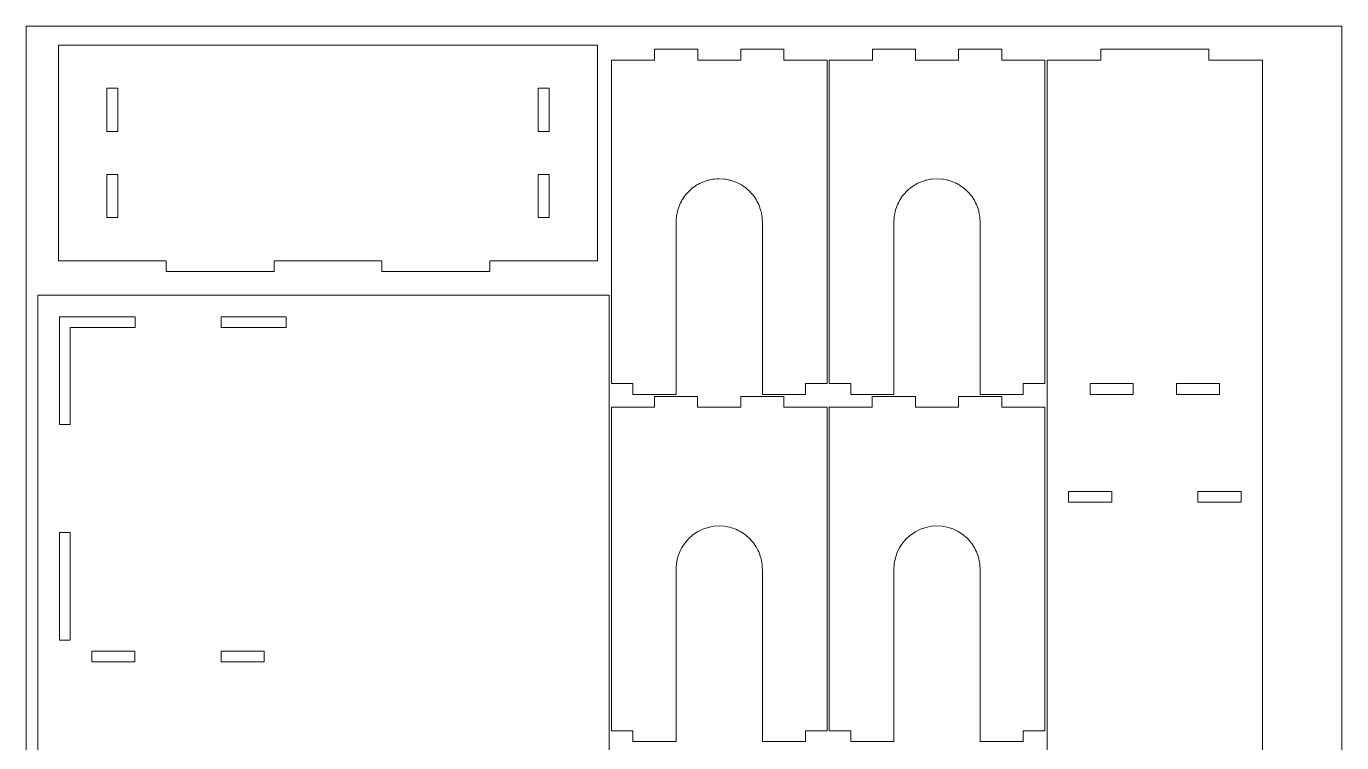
# Model space of a CAD drawing. Header units: millimetres. Extents: x -310 to 262, y -494 to 350.
# Drawn here: x -310 to 262, y 38 to 350 of the extents above; entities that cross this region are included whole.
import ezdxf

# ---------------------------------------------------------------- set-up
doc = ezdxf.new("R2010")
doc.units = ezdxf.units.MM
doc.header["$MEASUREMENT"] = 0
doc.layers.add('2', color=5, linetype='Continuous')

msp = doc.modelspace()

# ---------------------------------------------------------------- linework, layer by layer
at = {"lineweight": 5}
for points, knots in [([(-108.3598, 242.912), (-108.3598, 242.912), (-108.3598, 247.5995), (-108.3598, 247.5995), (-108.3598, 247.5995), (-108.3598, 247.5995), (-61.4848, 247.5995), (-61.4848, 247.5995), (-61.4848, 247.5995), (-61.4848, 247.5995), (-61.4848, 341.3495), (-61.4848, 341.3495), (-61.4848, 341.3495), (-61.4848, 341.3495), (-295.8598, 341.3495), (-295.8598, 341.3495), (-295.8598, 341.3495), (-295.8598, 341.3495), (-295.8598, 247.5995), (-295.8598, 247.5995), (-295.8598, 247.5995), (-295.8598, 247.5995), (-248.9848, 247.5995), (-248.9848, 247.5995), (-248.9848, 247.5995), (-248.9848, 247.5995), (-248.9848, 247.5995), (-248.9848, 247.5995)], [0, 0, 0, 0, 0.125, 0.125, 0.125, 0.12500001, 0.25, 0.25, 0.25, 0.25000001, 0.375, 0.375, 0.375, 0.37500001, 0.5, 0.5, 0.5, 0.50000001, 0.625, 0.625, 0.625, 0.62500001, 0.75, 0.75, 0.75, 0.75000001, 1, 1, 1, 1]), ([(-17.9606, 334.8399), (-17.9606, 334.8399), (-17.9606, 339.5274), (-17.9606, 339.5274), (-17.9606, 339.5274), (-17.9606, 339.5274), (-36.7106, 339.5274), (-36.7106, 339.5274), (-36.7106, 339.5274), (-36.7106, 339.5274), (-36.7106, 339.5274), (-36.7106, 339.5274)], [0, 0, 0, 0, 0.25, 0.25, 0.25, 0.25000001, 0.5, 0.5, 0.5, 0.50000001, 1, 1, 1, 1]), ([(38.2894, 194.2149), (38.2894, 194.2149), (38.2894, 334.8399), (38.2894, 334.8399), (38.2894, 334.8399), (38.2894, 334.8399), (19.5394, 334.8399), (19.5394, 334.8399), (19.5394, 334.8399), (19.5394, 334.8399), (19.5394, 339.5274), (19.5394, 339.5274), (19.5394, 339.5274), (19.5394, 339.5274), (0.7894, 339.5274), (0.7894, 339.5274)], [0, 0, 0, 0, 0.2, 0.2, 0.2, 0.20000001, 0.4, 0.4, 0.4, 0.40000001, 0.6, 0.6, 0.6, 0.60000001, 1, 1, 1, 1]), ([(19.5394, 339.5274), (19.5394, 339.5274), (0.7894, 339.5274), (0.7894, 339.5274), (0.7894, 339.5274), (0.7894, 339.5274), (0.7894, 339.5274), (0.7894, 339.5274)], [0, 0, 0, 0, 0.33333333, 0.33333333, 0.33333333, 0.33333334, 1, 1, 1, 1]), ([(19.5394, 334.8399), (19.5394, 334.8399), (19.5394, 339.5274), (19.5394, 339.5274), (19.5394, 339.5274), (19.5394, 339.5274), (19.5394, 339.5274), (19.5394, 339.5274)], [0, 0, 0, 0, 0.33333333, 0.33333333, 0.33333333, 0.33333334, 1, 1, 1, 1]), ([(76.7269, 334.8399), (76.7269, 334.8399), (76.7269, 339.5274), (76.7269, 339.5274), (76.7269, 339.5274), (76.7269, 339.5274), (57.9769, 339.5274), (57.9769, 339.5274), (57.9769, 339.5274), (57.9769, 339.5274), (57.9769, 339.5274), (57.9769, 339.5274)], [0, 0, 0, 0, 0.25, 0.25, 0.25, 0.25000001, 0.5, 0.5, 0.5, 0.50000001, 1, 1, 1, 1]), ([(132.9769, 194.2149), (132.9769, 194.2149), (132.9769, 334.8399), (132.9769, 334.8399), (132.9769, 334.8399), (132.9769, 334.8399), (114.2269, 334.8399), (114.2269, 334.8399), (114.2269, 334.8399), (114.2269, 334.8399), (114.2269, 339.5274), (114.2269, 339.5274), (114.2269, 339.5274), (114.2269, 339.5274), (95.4769, 339.5274), (95.4769, 339.5274), (95.4769, 339.5274), (95.4769, 339.5274), (95.4769, 339.5274), (95.4769, 339.5274)], [0, 0, 0, 0, 0.16666667, 0.16666667, 0.16666667, 0.16666668, 0.33333333, 0.33333333, 0.33333333, 0.33333334, 0.5, 0.5, 0.5, 0.50000001, 0.66666667, 0.66666667, 0.66666667, 0.66666668, 1, 1, 1, 1]), ([(157.3519, 339.5274), (157.3519, 339.5274), (157.3519, 339.5274), (157.3519, 339.5274), (157.3519, 339.5274), (157.3519, 339.5274), (157.3519, 334.8399), (157.3519, 334.8399)], [0, 0, 0, 0, 0.33333333, 0.33333333, 0.33333333, 0.33333334, 1, 1, 1, 1]), ([(-36.7106, 334.8399), (-36.7106, 334.8399), (-36.7106, 334.8399), (-36.7106, 334.8399), (-36.7106, 334.8399), (-36.7106, 334.8399), (-55.4606, 334.8399), (-55.4606, 334.8399), (-55.4606, 334.8399), (-55.4606, 334.8399), (-55.4606, 194.2149), (-55.4606, 194.2149), (-55.4606, 194.2149), (-55.4606, 194.2149), (-46.0856, 194.2149), (-46.0856, 194.2149), (-46.0856, 194.2149), (-46.0856, 194.2149), (-46.0856, 194.2149), (-46.0856, 194.2149)], [0, 0, 0, 0, 0.16666667, 0.16666667, 0.16666667, 0.16666668, 0.33333333, 0.33333333, 0.33333333, 0.33333334, 0.5, 0.5, 0.5, 0.50000001, 0.66666667, 0.66666667, 0.66666667, 0.66666668, 1, 1, 1, 1]), ([(-55.4606, 334.8399), (-55.4606, 334.8399), (-55.4606, 334.8399), (-55.4606, 334.8399), (-55.4606, 334.8399), (-55.4606, 334.8399), (-55.4606, 194.2149), (-55.4606, 194.2149), (-55.4606, 194.2149), (-55.4606, 194.2149), (-46.0856, 194.2149), (-46.0856, 194.2149), (-46.0856, 194.2149), (-46.0856, 194.2149), (-46.0856, 189.5274), (-46.0856, 189.5274), (-46.0856, 189.5274), (-46.0856, 189.5274), (-27.3356, 189.5274), (-27.3356, 189.5274), (-27.3356, 189.5274), (-27.3356, 189.5274), (-27.3356, 264.5274), (-27.3356, 264.5274)], [0, 0, 0, 0, 0.14285714, 0.14285714, 0.14285714, 0.14285715, 0.28571429, 0.28571429, 0.28571429, 0.2857143, 0.42857143, 0.42857143, 0.42857143, 0.42857144, 0.57142857, 0.57142857, 0.57142857, 0.57142858, 0.71428571, 0.71428571, 0.71428571, 0.71428572, 1, 1, 1, 1]), ([(38.2894, 334.8399), (38.2894, 334.8399), (19.5394, 334.8399), (19.5394, 334.8399), (19.5394, 334.8399), (19.5394, 334.8399), (19.5394, 334.8399), (19.5394, 334.8399)], [0, 0, 0, 0, 0.33333333, 0.33333333, 0.33333333, 0.33333334, 1, 1, 1, 1]), ([(39.2269, 334.8399), (39.2269, 334.8399), (39.2269, 194.2149), (39.2269, 194.2149), (39.2269, 194.2149), (39.2269, 194.2149), (48.6019, 194.2149), (48.6019, 194.2149), (48.6019, 194.2149), (48.6019, 194.2149), (48.6019, 194.2149), (48.6019, 194.2149)], [0, 0, 0, 0, 0.25, 0.25, 0.25, 0.25000001, 0.5, 0.5, 0.5, 0.50000001, 1, 1, 1, 1]), ([(157.3519, 334.8399), (157.3519, 334.8399), (157.3519, 334.8399), (157.3519, 334.8399), (157.3519, 334.8399), (157.3519, 334.8399), (133.9144, 334.8399), (133.9144, 334.8399), (133.9144, 334.8399), (133.9144, 334.8399), (133.9144, -171.4101), (133.9144, -171.4101), (133.9144, -171.4101), (133.9144, -171.4101), (133.9144, -171.4101), (133.9144, -171.4101)], [0, 0, 0, 0, 0.2, 0.2, 0.2, 0.20000001, 0.4, 0.4, 0.4, 0.40000001, 0.6, 0.6, 0.6, 0.60000001, 1, 1, 1, 1]), ([(199.5394, -171.4101), (199.5394, -171.4101), (199.5394, -171.4101), (199.5394, -171.4101), (199.5394, -171.4101), (199.5394, -171.4101), (227.6644, -171.4101), (227.6644, -171.4101), (227.6644, -171.4101), (227.6644, -171.4101), (227.6644, 334.8399), (227.6644, 334.8399), (227.6644, 334.8399), (227.6644, 334.8399), (204.2269, 334.8399), (204.2269, 334.8399), (204.2269, 334.8399), (204.2269, 334.8399), (204.2269, 334.8399), (204.2269, 334.8399)], [0, 0, 0, 0, 0.16666667, 0.16666667, 0.16666667, 0.16666668, 0.33333333, 0.33333333, 0.33333333, 0.33333334, 0.5, 0.5, 0.5, 0.50000001, 0.66666667, 0.66666667, 0.66666667, 0.66666668, 1, 1, 1, 1]), ([(-274.7661, 303.8495), (-274.7661, 303.8495), (-274.7661, 303.8495), (-274.7661, 303.8495), (-274.7661, 303.8495), (-274.7661, 303.8495), (-270.0786, 303.8495), (-270.0786, 303.8495), (-270.0786, 303.8495), (-270.0786, 303.8495), (-270.0786, 322.5995), (-270.0786, 322.5995), (-270.0786, 322.5995), (-270.0786, 322.5995), (-274.7661, 322.5995), (-274.7661, 322.5995), (-274.7661, 322.5995), (-274.7661, 322.5995), (-274.7661, 303.8495), (-274.7661, 303.8495)], [0, 0, 0, 0, 0.16666667, 0.16666667, 0.16666667, 0.16666668, 0.33333333, 0.33333333, 0.33333333, 0.33333334, 0.5, 0.5, 0.5, 0.50000001, 0.66666667, 0.66666667, 0.66666667, 0.66666668, 1, 1, 1, 1]), ([(-87.2661, 303.8495), (-87.2661, 303.8495), (-87.2661, 303.8495), (-87.2661, 303.8495), (-87.2661, 303.8495), (-87.2661, 303.8495), (-82.5786, 303.8495), (-82.5786, 303.8495), (-82.5786, 303.8495), (-82.5786, 303.8495), (-82.5786, 322.5995), (-82.5786, 322.5995), (-82.5786, 322.5995), (-82.5786, 322.5995), (-87.2661, 322.5995), (-87.2661, 322.5995), (-87.2661, 322.5995), (-87.2661, 322.5995), (-87.2661, 303.8495), (-87.2661, 303.8495)], [0, 0, 0, 0, 0.16666667, 0.16666667, 0.16666667, 0.16666668, 0.33333333, 0.33333333, 0.33333333, 0.33333334, 0.5, 0.5, 0.5, 0.50000001, 0.66666667, 0.66666667, 0.66666667, 0.66666668, 1, 1, 1, 1]), ([(-274.7661, 266.3495), (-274.7661, 266.3495), (-274.7661, 266.3495), (-274.7661, 266.3495), (-274.7661, 266.3495), (-274.7661, 266.3495), (-270.0786, 266.3495), (-270.0786, 266.3495), (-270.0786, 266.3495), (-270.0786, 266.3495), (-270.0786, 285.0995), (-270.0786, 285.0995), (-270.0786, 285.0995), (-270.0786, 285.0995), (-274.7661, 285.0995), (-274.7661, 285.0995), (-274.7661, 285.0995), (-274.7661, 285.0995), (-274.7661, 266.3495), (-274.7661, 266.3495)], [0, 0, 0, 0, 0.16666667, 0.16666667, 0.16666667, 0.16666668, 0.33333333, 0.33333333, 0.33333333, 0.33333334, 0.5, 0.5, 0.5, 0.50000001, 0.66666667, 0.66666667, 0.66666667, 0.66666668, 1, 1, 1, 1]), ([(-87.2661, 266.3495), (-87.2661, 266.3495), (-87.2661, 266.3495), (-87.2661, 266.3495), (-87.2661, 266.3495), (-87.2661, 266.3495), (-82.5786, 266.3495), (-82.5786, 266.3495), (-82.5786, 266.3495), (-82.5786, 266.3495), (-82.5786, 285.0995), (-82.5786, 285.0995), (-82.5786, 285.0995), (-82.5786, 285.0995), (-87.2661, 285.0995), (-87.2661, 285.0995), (-87.2661, 285.0995), (-87.2661, 285.0995), (-87.2661, 266.3495), (-87.2661, 266.3495)], [0, 0, 0, 0, 0.16666667, 0.16666667, 0.16666667, 0.16666668, 0.33333333, 0.33333333, 0.33333333, 0.33333334, 0.5, 0.5, 0.5, 0.50000001, 0.66666667, 0.66666667, 0.66666667, 0.66666668, 1, 1, 1, 1]), ([(-8.5856, 283.2774), (-8.5856, 283.2774), (-8.5856, 283.2774), (-8.5856, 283.2774), (-8.5856, 283.2774), (-8.5856, 283.2774), (-11.033, 283.117), (-11.033, 283.117), (-11.033, 283.117), (-11.033, 283.117), (-13.4385, 282.6385), (-13.4385, 282.6385), (-13.4385, 282.6385), (-13.4385, 282.6385), (-15.761, 281.8501), (-15.761, 281.8501), (-15.761, 281.8501), (-15.761, 281.8501), (-17.9607, 280.7653), (-17.9607, 280.7653), (-17.9607, 280.7653), (-17.9607, 280.7653), (-20, 279.4027), (-20, 279.4027), (-20, 279.4027), (-20, 279.4027), (-21.844, 277.7856), (-21.844, 277.7856), (-21.844, 277.7856), (-21.844, 277.7856), (-23.4611, 275.9416), (-23.4611, 275.9416), (-23.4611, 275.9416), (-23.4611, 275.9416), (-24.8237, 273.9023), (-24.8237, 273.9023), (-24.8237, 273.9023), (-24.8237, 273.9023), (-25.9085, 271.7026), (-25.9085, 271.7026), (-25.9085, 271.7026), (-25.9085, 271.7026), (-26.6969, 269.3801), (-26.6969, 269.3801), (-26.6969, 269.3801), (-26.6969, 269.3801), (-27.1754, 266.9746), (-27.1754, 266.9746), (-27.1754, 266.9746), (-27.1754, 266.9746), (-27.3358, 264.5272), (-27.3358, 264.5272)], [0, 0, 0, 0, 0.07142857, 0.07142857, 0.07142857, 0.07142858, 0.14285714, 0.14285714, 0.14285714, 0.14285715, 0.21428571, 0.21428571, 0.21428571, 0.21428572, 0.28571429, 0.28571429, 0.28571429, 0.2857143, 0.35714286, 0.35714286, 0.35714286, 0.35714287, 0.42857143, 0.42857143, 0.42857143, 0.42857144, 0.5, 0.5, 0.5, 0.50000001, 0.57142857, 0.57142857, 0.57142857, 0.57142858, 0.64285714, 0.64285714, 0.64285714, 0.64285715, 0.71428571, 0.71428571, 0.71428571, 0.71428572, 0.78571429, 0.78571429, 0.78571429, 0.7857143, 0.85714286, 0.85714286, 0.85714286, 0.85714287, 1, 1, 1, 1]), ([(-8.5856, 283.2774), (-8.5856, 283.2774), (-6.1382, 283.117), (-6.1382, 283.117), (-6.1382, 283.117), (-6.1382, 283.117), (-3.7327, 282.6385), (-3.7327, 282.6385), (-3.7327, 282.6385), (-3.7327, 282.6385), (-1.4102, 281.8501), (-1.4102, 281.8501), (-1.4102, 281.8501), (-1.4102, 281.8501), (0.7895, 280.7653), (0.7895, 280.7653), (0.7895, 280.7653), (0.7895, 280.7653), (2.8288, 279.4027), (2.8288, 279.4027), (2.8288, 279.4027), (2.8288, 279.4027), (4.6728, 277.7856), (4.6728, 277.7856), (4.6728, 277.7856), (4.6728, 277.7856), (6.2899, 275.9416), (6.2899, 275.9416), (6.2899, 275.9416), (6.2899, 275.9416), (7.6525, 273.9023), (7.6525, 273.9023), (7.6525, 273.9023), (7.6525, 273.9023), (8.7373, 271.7026), (8.7373, 271.7026), (8.7373, 271.7026), (8.7373, 271.7026), (9.5257, 269.3801), (9.5257, 269.3801), (9.5257, 269.3801), (9.5257, 269.3801), (10.0042, 266.9746), (10.0042, 266.9746), (10.0042, 266.9746), (10.0042, 266.9746), (10.1646, 264.5272), (10.1646, 264.5272)], [0, 0, 0, 0, 0.07692308, 0.07692308, 0.07692308, 0.07692309, 0.15384615, 0.15384615, 0.15384615, 0.15384616, 0.23076923, 0.23076923, 0.23076923, 0.23076924, 0.30769231, 0.30769231, 0.30769231, 0.30769232, 0.38461538, 0.38461538, 0.38461538, 0.38461539, 0.46153846, 0.46153846, 0.46153846, 0.46153847, 0.53846154, 0.53846154, 0.53846154, 0.53846155, 0.61538462, 0.61538462, 0.61538462, 0.61538463, 0.69230769, 0.69230769, 0.69230769, 0.6923077, 0.76923077, 0.76923077, 0.76923077, 0.76923078, 0.84615385, 0.84615385, 0.84615385, 0.84615386, 1, 1, 1, 1]), ([(86.1019, 283.2774), (86.1019, 283.2774), (83.6545, 283.117), (83.6545, 283.117), (83.6545, 283.117), (83.6545, 283.117), (81.249, 282.6385), (81.249, 282.6385), (81.249, 282.6385), (81.249, 282.6385), (78.9265, 281.8501), (78.9265, 281.8501), (78.9265, 281.8501), (78.9265, 281.8501), (76.7268, 280.7653), (76.7268, 280.7653), (76.7268, 280.7653), (76.7268, 280.7653), (74.6875, 279.4027), (74.6875, 279.4027), (74.6875, 279.4027), (74.6875, 279.4027), (72.8435, 277.7856), (72.8435, 277.7856), (72.8435, 277.7856), (72.8435, 277.7856), (71.2264, 275.9416), (71.2264, 275.9416), (71.2264, 275.9416), (71.2264, 275.9416), (69.8638, 273.9023), (69.8638, 273.9023), (69.8638, 273.9023), (69.8638, 273.9023), (68.779, 271.7026), (68.779, 271.7026), (68.779, 271.7026), (68.779, 271.7026), (67.9906, 269.3801), (67.9906, 269.3801), (67.9906, 269.3801), (67.9906, 269.3801), (67.5121, 266.9746), (67.5121, 266.9746), (67.5121, 266.9746), (67.5121, 266.9746), (67.3517, 264.5272), (67.3517, 264.5272)], [0, 0, 0, 0, 0.07692308, 0.07692308, 0.07692308, 0.07692309, 0.15384615, 0.15384615, 0.15384615, 0.15384616, 0.23076923, 0.23076923, 0.23076923, 0.23076924, 0.30769231, 0.30769231, 0.30769231, 0.30769232, 0.38461538, 0.38461538, 0.38461538, 0.38461539, 0.46153846, 0.46153846, 0.46153846, 0.46153847, 0.53846154, 0.53846154, 0.53846154, 0.53846155, 0.61538462, 0.61538462, 0.61538462, 0.61538463, 0.69230769, 0.69230769, 0.69230769, 0.6923077, 0.76923077, 0.76923077, 0.76923077, 0.76923078, 0.84615385, 0.84615385, 0.84615385, 0.84615386, 1, 1, 1, 1]), ([(86.1019, 283.2774), (86.1019, 283.2774), (88.5493, 283.117), (88.5493, 283.117), (88.5493, 283.117), (88.5493, 283.117), (90.9548, 282.6385), (90.9548, 282.6385), (90.9548, 282.6385), (90.9548, 282.6385), (93.2773, 281.8501), (93.2773, 281.8501), (93.2773, 281.8501), (93.2773, 281.8501), (95.477, 280.7653), (95.477, 280.7653), (95.477, 280.7653), (95.477, 280.7653), (97.5163, 279.4027), (97.5163, 279.4027), (97.5163, 279.4027), (97.5163, 279.4027), (99.3603, 277.7856), (99.3603, 277.7856), (99.3603, 277.7856), (99.3603, 277.7856), (100.9774, 275.9416), (100.9774, 275.9416), (100.9774, 275.9416), (100.9774, 275.9416), (102.34, 273.9023), (102.34, 273.9023), (102.34, 273.9023), (102.34, 273.9023), (103.4248, 271.7026), (103.4248, 271.7026), (103.4248, 271.7026), (103.4248, 271.7026), (104.2132, 269.3801), (104.2132, 269.3801), (104.2132, 269.3801), (104.2132, 269.3801), (104.6917, 266.9746), (104.6917, 266.9746), (104.6917, 266.9746), (104.6917, 266.9746), (104.8521, 264.5272), (104.8521, 264.5272)], [0, 0, 0, 0, 0.07692308, 0.07692308, 0.07692308, 0.07692309, 0.15384615, 0.15384615, 0.15384615, 0.15384616, 0.23076923, 0.23076923, 0.23076923, 0.23076924, 0.30769231, 0.30769231, 0.30769231, 0.30769232, 0.38461538, 0.38461538, 0.38461538, 0.38461539, 0.46153846, 0.46153846, 0.46153846, 0.46153847, 0.53846154, 0.53846154, 0.53846154, 0.53846155, 0.61538462, 0.61538462, 0.61538462, 0.61538463, 0.69230769, 0.69230769, 0.69230769, 0.6923077, 0.76923077, 0.76923077, 0.76923077, 0.76923078, 0.84615385, 0.84615385, 0.84615385, 0.84615386, 1, 1, 1, 1]), ([(-27.3356, 189.5274), (-27.3356, 189.5274), (-27.3356, 264.5274), (-27.3356, 264.5274), (-27.3356, 264.5274), (-27.3356, 264.5274), (-27.3356, 264.5274), (-27.3356, 264.5274)], [0, 0, 0, 0, 0.33333333, 0.33333333, 0.33333333, 0.33333334, 1, 1, 1, 1]), ([(10.1644, 189.5274), (10.1644, 189.5274), (10.1644, 189.5274), (10.1644, 189.5274), (10.1644, 189.5274), (10.1644, 189.5274), (10.1644, 264.5274), (10.1644, 264.5274)], [0, 0, 0, 0, 0.33333333, 0.33333333, 0.33333333, 0.33333334, 1, 1, 1, 1]), ([(48.6019, 194.2149), (48.6019, 194.2149), (48.6019, 189.5274), (48.6019, 189.5274), (48.6019, 189.5274), (48.6019, 189.5274), (67.3519, 189.5274), (67.3519, 189.5274), (67.3519, 189.5274), (67.3519, 189.5274), (67.3519, 264.5274), (67.3519, 264.5274), (67.3519, 264.5274), (67.3519, 264.5274), (67.3519, 264.5274), (67.3519, 264.5274)], [0, 0, 0, 0, 0.2, 0.2, 0.2, 0.20000001, 0.4, 0.4, 0.4, 0.40000001, 0.6, 0.6, 0.6, 0.60000001, 1, 1, 1, 1]), ([(-202.1098, 242.912), (-202.1098, 242.912), (-202.1098, 242.912), (-202.1098, 242.912), (-202.1098, 242.912), (-202.1098, 242.912), (-202.1098, 247.5995), (-202.1098, 247.5995), (-202.1098, 247.5995), (-202.1098, 247.5995), (-155.2348, 247.5995), (-155.2348, 247.5995)], [0, 0, 0, 0, 0.25, 0.25, 0.25, 0.25000001, 0.5, 0.5, 0.5, 0.50000001, 1, 1, 1, 1]), ([(-155.2348, 242.912), (-155.2348, 242.912), (-155.2348, 242.912), (-155.2348, 242.912), (-155.2348, 242.912), (-155.2348, 242.912), (-155.2348, 247.5995), (-155.2348, 247.5995)], [0, 0, 0, 0, 0.33333333, 0.33333333, 0.33333333, 0.33333334, 1, 1, 1, 1]), ([(-248.9848, 242.912), (-248.9848, 242.912), (-248.9848, 242.912), (-248.9848, 242.912), (-248.9848, 242.912), (-248.9848, 242.912), (-202.1098, 242.912), (-202.1098, 242.912)], [0, 0, 0, 0, 0.33333333, 0.33333333, 0.33333333, 0.33333334, 1, 1, 1, 1]), ([(-56.4075, 232.6552), (-56.4075, 232.6552), (-56.4075, 232.6552), (-56.4075, 232.6552), (-56.4075, 232.6552), (-56.4075, 232.6552), (-56.4075, -489.2198), (-56.4075, -489.2198), (-56.4075, -489.2198), (-56.4075, -489.2198), (-304.845, -489.2198), (-304.845, -489.2198), (-304.845, -489.2198), (-304.845, -489.2198), (-304.845, 232.6552), (-304.845, 232.6552), (-304.845, 232.6552), (-304.845, 232.6552), (-56.4075, 232.6552), (-56.4075, 232.6552)], [0, 0, 0, 0, 0.16666667, 0.16666667, 0.16666667, 0.16666668, 0.33333333, 0.33333333, 0.33333333, 0.33333334, 0.5, 0.5, 0.5, 0.50000001, 0.66666667, 0.66666667, 0.66666667, 0.66666668, 1, 1, 1, 1]), ([(-290.7825, 223.2802), (-290.7825, 223.2802), (-295.47, 223.2802), (-295.47, 223.2802), (-295.47, 223.2802), (-295.47, 223.2802), (-295.47, 176.4052), (-295.47, 176.4052), (-295.47, 176.4052), (-295.47, 176.4052), (-295.47, 176.4052), (-295.47, 176.4052)], [0, 0, 0, 0, 0.25, 0.25, 0.25, 0.25000001, 0.5, 0.5, 0.5, 0.50000001, 1, 1, 1, 1]), ([(-290.7825, 223.2802), (-290.7825, 223.2802), (-262.5829, 223.2802), (-262.5829, 223.2802), (-262.5829, 223.2802), (-262.5829, 223.2802), (-262.5829, 223.2802), (-262.5829, 223.2802), (-262.5829, 223.2802), (-262.5829, 223.2802), (-262.5829, 218.5927), (-262.5829, 218.5927)], [0, 0, 0, 0, 0.25, 0.25, 0.25, 0.25000001, 0.5, 0.5, 0.5, 0.50000001, 1, 1, 1, 1]), ([(-225.0829, 223.2802), (-225.0829, 223.2802), (-225.0829, 223.2802), (-225.0829, 223.2802), (-225.0829, 223.2802), (-225.0829, 223.2802), (-225.0829, 218.5927), (-225.0829, 218.5927), (-225.0829, 218.5927), (-225.0829, 218.5927), (-196.8833, 218.5927), (-196.8833, 218.5927), (-196.8833, 218.5927), (-196.8833, 218.5927), (-196.8833, 223.2802), (-196.8833, 223.2802), (-196.8833, 223.2802), (-196.8833, 223.2802), (-225.0829, 223.2802), (-225.0829, 223.2802)], [0, 0, 0, 0, 0.16666667, 0.16666667, 0.16666667, 0.16666668, 0.33333333, 0.33333333, 0.33333333, 0.33333334, 0.5, 0.5, 0.5, 0.50000001, 0.66666667, 0.66666667, 0.66666667, 0.66666668, 1, 1, 1, 1]), ([(10.1644, 189.5274), (10.1644, 189.5274), (28.9144, 189.5274), (28.9144, 189.5274), (28.9144, 189.5274), (28.9144, 189.5274), (28.9144, 194.2149), (28.9144, 194.2149)], [0, 0, 0, 0, 0.33333333, 0.33333333, 0.33333333, 0.33333334, 1, 1, 1, 1]), ([(38.2894, 194.2149), (38.2894, 194.2149), (38.2894, 194.2149), (38.2894, 194.2149), (38.2894, 194.2149), (38.2894, 194.2149), (28.9144, 194.2149), (28.9144, 194.2149), (28.9144, 194.2149), (28.9144, 194.2149), (28.9144, 194.2149), (28.9144, 194.2149), (28.9144, 194.2149), (28.9144, 194.2149), (38.2894, 194.2149), (38.2894, 194.2149)], [0, 0, 0, 0, 0.2, 0.2, 0.2, 0.20000001, 0.4, 0.4, 0.4, 0.40000001, 0.6, 0.6, 0.6, 0.60000001, 1, 1, 1, 1]), ([(104.8519, 189.5274), (104.8519, 189.5274), (123.6019, 189.5274), (123.6019, 189.5274), (123.6019, 189.5274), (123.6019, 189.5274), (123.6019, 194.2149), (123.6019, 194.2149)], [0, 0, 0, 0, 0.33333333, 0.33333333, 0.33333333, 0.33333334, 1, 1, 1, 1]), ([(132.9769, 194.2149), (132.9769, 194.2149), (132.9769, 194.2149), (132.9769, 194.2149), (132.9769, 194.2149), (132.9769, 194.2149), (123.6019, 194.2149), (123.6019, 194.2149), (123.6019, 194.2149), (123.6019, 194.2149), (123.6019, 194.2149), (123.6019, 194.2149), (123.6019, 194.2149), (123.6019, 194.2149), (132.9769, 194.2149), (132.9769, 194.2149)], [0, 0, 0, 0, 0.2, 0.2, 0.2, 0.20000001, 0.4, 0.4, 0.4, 0.40000001, 0.6, 0.6, 0.6, 0.60000001, 1, 1, 1, 1]), ([(171.4144, 194.2165), (171.4144, 194.2165), (171.4144, 194.2165), (171.4144, 194.2165), (171.4144, 194.2165), (171.4144, 194.2165), (171.4144, 189.529), (171.4144, 189.529), (171.4144, 189.529), (171.4144, 189.529), (152.6644, 189.529), (152.6644, 189.529), (152.6644, 189.529), (152.6644, 189.529), (152.6644, 194.2165), (152.6644, 194.2165), (152.6644, 194.2165), (152.6644, 194.2165), (171.4144, 194.2165), (171.4144, 194.2165)], [0, 0, 0, 0, 0.16666667, 0.16666667, 0.16666667, 0.16666668, 0.33333333, 0.33333333, 0.33333333, 0.33333334, 0.5, 0.5, 0.5, 0.50000001, 0.66666667, 0.66666667, 0.66666667, 0.66666668, 1, 1, 1, 1]), ([(190.1644, 194.2165), (190.1644, 194.2165), (190.1644, 194.2165), (190.1644, 194.2165), (190.1644, 194.2165), (190.1644, 194.2165), (190.1644, 189.529), (190.1644, 189.529), (190.1644, 189.529), (190.1644, 189.529), (208.9144, 189.529), (208.9144, 189.529), (208.9144, 189.529), (208.9144, 189.529), (208.9144, 194.2165), (208.9144, 194.2165), (208.9144, 194.2165), (208.9144, 194.2165), (190.1644, 194.2165), (190.1644, 194.2165)], [0, 0, 0, 0, 0.16666667, 0.16666667, 0.16666667, 0.16666668, 0.33333333, 0.33333333, 0.33333333, 0.33333334, 0.5, 0.5, 0.5, 0.50000001, 0.66666667, 0.66666667, 0.66666667, 0.66666668, 1, 1, 1, 1]), ([(-55.47, 183.9052), (-55.47, 183.9052), (-55.47, 43.2802), (-55.47, 43.2802), (-55.47, 43.2802), (-55.47, 43.2802), (-46.095, 43.2802), (-46.095, 43.2802), (-46.095, 43.2802), (-46.095, 43.2802), (-46.095, 43.2802), (-46.095, 43.2802)], [0, 0, 0, 0, 0.25, 0.25, 0.25, 0.25000001, 0.5, 0.5, 0.5, 0.50000001, 1, 1, 1, 1]), ([(-17.97, 183.9052), (-17.97, 183.9052), (-17.97, 188.5927), (-17.97, 188.5927), (-17.97, 188.5927), (-17.97, 188.5927), (-36.72, 188.5927), (-36.72, 188.5927), (-36.72, 188.5927), (-36.72, 188.5927), (-36.72, 188.5927), (-36.72, 188.5927)], [0, 0, 0, 0, 0.25, 0.25, 0.25, 0.25000001, 0.5, 0.5, 0.5, 0.50000001, 1, 1, 1, 1]), ([(38.28, 43.2802), (38.28, 43.2802), (38.28, 183.9052), (38.28, 183.9052), (38.28, 183.9052), (38.28, 183.9052), (19.53, 183.9052), (19.53, 183.9052), (19.53, 183.9052), (19.53, 183.9052), (19.53, 188.5927), (19.53, 188.5927), (19.53, 188.5927), (19.53, 188.5927), (0.78, 188.5927), (0.78, 188.5927)], [0, 0, 0, 0, 0.2, 0.2, 0.2, 0.20000001, 0.4, 0.4, 0.4, 0.40000001, 0.6, 0.6, 0.6, 0.60000001, 1, 1, 1, 1]), ([(39.2175, 183.9052), (39.2175, 183.9052), (39.2175, 43.2802), (39.2175, 43.2802), (39.2175, 43.2802), (39.2175, 43.2802), (48.5925, 43.2802), (48.5925, 43.2802), (48.5925, 43.2802), (48.5925, 43.2802), (48.5925, 43.2802), (48.5925, 43.2802)], [0, 0, 0, 0, 0.25, 0.25, 0.25, 0.25000001, 0.5, 0.5, 0.5, 0.50000001, 1, 1, 1, 1]), ([(76.7175, 183.9052), (76.7175, 183.9052), (76.7175, 188.5927), (76.7175, 188.5927), (76.7175, 188.5927), (76.7175, 188.5927), (57.9675, 188.5927), (57.9675, 188.5927), (57.9675, 188.5927), (57.9675, 188.5927), (57.9675, 188.5927), (57.9675, 188.5927)], [0, 0, 0, 0, 0.25, 0.25, 0.25, 0.25000001, 0.5, 0.5, 0.5, 0.50000001, 1, 1, 1, 1]), ([(132.9675, 43.2802), (132.9675, 43.2802), (132.9675, 183.9052), (132.9675, 183.9052), (132.9675, 183.9052), (132.9675, 183.9052), (114.2175, 183.9052), (114.2175, 183.9052), (114.2175, 183.9052), (114.2175, 183.9052), (114.2175, 188.5927), (114.2175, 188.5927), (114.2175, 188.5927), (114.2175, 188.5927), (95.4675, 188.5927), (95.4675, 188.5927), (95.4675, 188.5927), (95.4675, 188.5927), (95.4675, 188.5927), (95.4675, 188.5927)], [0, 0, 0, 0, 0.16666667, 0.16666667, 0.16666667, 0.16666668, 0.33333333, 0.33333333, 0.33333333, 0.33333334, 0.5, 0.5, 0.5, 0.50000001, 0.66666667, 0.66666667, 0.66666667, 0.66666668, 1, 1, 1, 1]), ([(-290.7825, 176.4052), (-290.7825, 176.4052), (-295.47, 176.4052), (-295.47, 176.4052), (-295.47, 176.4052), (-295.47, 176.4052), (-295.47, 176.4052), (-295.47, 176.4052)], [0, 0, 0, 0, 0.33333333, 0.33333333, 0.33333333, 0.33333334, 1, 1, 1, 1]), ([(162.0394, 142.654), (162.0394, 142.654), (162.0394, 142.654), (162.0394, 142.654), (162.0394, 142.654), (162.0394, 142.654), (162.0394, 147.3415), (162.0394, 147.3415), (162.0394, 147.3415), (162.0394, 147.3415), (143.2894, 147.3415), (143.2894, 147.3415), (143.2894, 147.3415), (143.2894, 147.3415), (143.2894, 142.654), (143.2894, 142.654), (143.2894, 142.654), (143.2894, 142.654), (162.0394, 142.654), (162.0394, 142.654)], [0, 0, 0, 0, 0.16666667, 0.16666667, 0.16666667, 0.16666668, 0.33333333, 0.33333333, 0.33333333, 0.33333334, 0.5, 0.5, 0.5, 0.50000001, 0.66666667, 0.66666667, 0.66666667, 0.66666668, 1, 1, 1, 1]), ([(218.2894, 147.3415), (218.2894, 147.3415), (218.2894, 147.3415), (218.2894, 147.3415), (218.2894, 147.3415), (218.2894, 147.3415), (218.2894, 142.654), (218.2894, 142.654), (218.2894, 142.654), (218.2894, 142.654), (199.5394, 142.654), (199.5394, 142.654), (199.5394, 142.654), (199.5394, 142.654), (199.5394, 147.3415), (199.5394, 147.3415), (199.5394, 147.3415), (199.5394, 147.3415), (218.2894, 147.3415), (218.2894, 147.3415)], [0, 0, 0, 0, 0.16666667, 0.16666667, 0.16666667, 0.16666668, 0.33333333, 0.33333333, 0.33333333, 0.33333334, 0.5, 0.5, 0.5, 0.50000001, 0.66666667, 0.66666667, 0.66666667, 0.66666668, 1, 1, 1, 1]), ([(-13.4479, 131.7038), (-13.4479, 131.7038), (-15.7704, 130.9154), (-15.7704, 130.9154), (-15.7704, 130.9154), (-15.7704, 130.9154), (-15.7704, 130.9154), (-15.7704, 130.9154)], [0, 0, 0, 0, 0.33333333, 0.33333333, 0.33333333, 0.33333334, 1, 1, 1, 1]), ([(-11.0424, 132.1823), (-11.0424, 132.1823), (-13.4479, 131.7038), (-13.4479, 131.7038), (-13.4479, 131.7038), (-13.4479, 131.7038), (-13.4479, 131.7038), (-13.4479, 131.7038)], [0, 0, 0, 0, 0.33333333, 0.33333333, 0.33333333, 0.33333334, 1, 1, 1, 1]), ([(-8.595, 132.3427), (-8.595, 132.3427), (-11.0424, 132.1823), (-11.0424, 132.1823), (-11.0424, 132.1823), (-11.0424, 132.1823), (-11.0424, 132.1823), (-11.0424, 132.1823)], [0, 0, 0, 0, 0.33333333, 0.33333333, 0.33333333, 0.33333334, 1, 1, 1, 1]), ([(-8.595, 132.3427), (-8.595, 132.3427), (-6.1476, 132.1823), (-6.1476, 132.1823), (-6.1476, 132.1823), (-6.1476, 132.1823), (-3.7421, 131.7038), (-3.7421, 131.7038), (-3.7421, 131.7038), (-3.7421, 131.7038), (-1.4196, 130.9154), (-1.4196, 130.9154), (-1.4196, 130.9154), (-1.4196, 130.9154), (0.7801, 129.8306), (0.7801, 129.8306), (0.7801, 129.8306), (0.7801, 129.8306), (2.8194, 128.468), (2.8194, 128.468), (2.8194, 128.468), (2.8194, 128.468), (4.6634, 126.8509), (4.6634, 126.8509), (4.6634, 126.8509), (4.6634, 126.8509), (6.2805, 125.0069), (6.2805, 125.0069), (6.2805, 125.0069), (6.2805, 125.0069), (7.6431, 122.9676), (7.6431, 122.9676), (7.6431, 122.9676), (7.6431, 122.9676), (8.7279, 120.7679), (8.7279, 120.7679), (8.7279, 120.7679), (8.7279, 120.7679), (9.5163, 118.4454), (9.5163, 118.4454), (9.5163, 118.4454), (9.5163, 118.4454), (9.9948, 116.0399), (9.9948, 116.0399), (9.9948, 116.0399), (9.9948, 116.0399), (10.155, 113.5927), (10.155, 113.5927)], [0, 0, 0, 0, 0.07692308, 0.07692308, 0.07692308, 0.07692309, 0.15384615, 0.15384615, 0.15384615, 0.15384616, 0.23076923, 0.23076923, 0.23076923, 0.23076924, 0.30769231, 0.30769231, 0.30769231, 0.30769232, 0.38461538, 0.38461538, 0.38461538, 0.38461539, 0.46153846, 0.46153846, 0.46153846, 0.46153847, 0.53846154, 0.53846154, 0.53846154, 0.53846155, 0.61538462, 0.61538462, 0.61538462, 0.61538463, 0.69230769, 0.69230769, 0.69230769, 0.6923077, 0.76923077, 0.76923077, 0.76923077, 0.76923078, 0.84615385, 0.84615385, 0.84615385, 0.84615386, 1, 1, 1, 1]), ([(81.2396, 131.7038), (81.2396, 131.7038), (78.9171, 130.9154), (78.9171, 130.9154), (78.9171, 130.9154), (78.9171, 130.9154), (78.9171, 130.9154), (78.9171, 130.9154)], [0, 0, 0, 0, 0.33333333, 0.33333333, 0.33333333, 0.33333334, 1, 1, 1, 1]), ([(83.6451, 132.1823), (83.6451, 132.1823), (81.2396, 131.7038), (81.2396, 131.7038), (81.2396, 131.7038), (81.2396, 131.7038), (81.2396, 131.7038), (81.2396, 131.7038)], [0, 0, 0, 0, 0.33333333, 0.33333333, 0.33333333, 0.33333334, 1, 1, 1, 1]), ([(86.0925, 132.3427), (86.0925, 132.3427), (83.6451, 132.1823), (83.6451, 132.1823), (83.6451, 132.1823), (83.6451, 132.1823), (83.6451, 132.1823), (83.6451, 132.1823)], [0, 0, 0, 0, 0.33333333, 0.33333333, 0.33333333, 0.33333334, 1, 1, 1, 1]), ([(86.0925, 132.3427), (86.0925, 132.3427), (88.5399, 132.1823), (88.5399, 132.1823), (88.5399, 132.1823), (88.5399, 132.1823), (90.9454, 131.7038), (90.9454, 131.7038), (90.9454, 131.7038), (90.9454, 131.7038), (93.2679, 130.9154), (93.2679, 130.9154), (93.2679, 130.9154), (93.2679, 130.9154), (95.4676, 129.8306), (95.4676, 129.8306), (95.4676, 129.8306), (95.4676, 129.8306), (97.5069, 128.468), (97.5069, 128.468), (97.5069, 128.468), (97.5069, 128.468), (99.3509, 126.8509), (99.3509, 126.8509), (99.3509, 126.8509), (99.3509, 126.8509), (100.968, 125.0069), (100.968, 125.0069), (100.968, 125.0069), (100.968, 125.0069), (102.3306, 122.9676), (102.3306, 122.9676), (102.3306, 122.9676), (102.3306, 122.9676), (103.4154, 120.7679), (103.4154, 120.7679), (103.4154, 120.7679), (103.4154, 120.7679), (104.2038, 118.4454), (104.2038, 118.4454), (104.2038, 118.4454), (104.2038, 118.4454), (104.6823, 116.0399), (104.6823, 116.0399), (104.6823, 116.0399), (104.6823, 116.0399), (104.8425, 113.5927), (104.8425, 113.5927)], [0, 0, 0, 0, 0.07692308, 0.07692308, 0.07692308, 0.07692309, 0.15384615, 0.15384615, 0.15384615, 0.15384616, 0.23076923, 0.23076923, 0.23076923, 0.23076924, 0.30769231, 0.30769231, 0.30769231, 0.30769232, 0.38461538, 0.38461538, 0.38461538, 0.38461539, 0.46153846, 0.46153846, 0.46153846, 0.46153847, 0.53846154, 0.53846154, 0.53846154, 0.53846155, 0.61538462, 0.61538462, 0.61538462, 0.61538463, 0.69230769, 0.69230769, 0.69230769, 0.6923077, 0.76923077, 0.76923077, 0.76923077, 0.76923078, 0.84615385, 0.84615385, 0.84615385, 0.84615386, 1, 1, 1, 1]), ([(-290.7825, 129.5302), (-290.7825, 129.5302), (-290.7825, 129.5302), (-290.7825, 129.5302), (-290.7825, 129.5302), (-290.7825, 129.5302), (-295.47, 129.5302), (-295.47, 129.5302), (-295.47, 129.5302), (-295.47, 129.5302), (-295.47, 82.6552), (-295.47, 82.6552), (-295.47, 82.6552), (-295.47, 82.6552), (-290.7825, 82.6552), (-290.7825, 82.6552), (-290.7825, 82.6552), (-290.7825, 82.6552), (-290.7825, 129.5302), (-290.7825, 129.5302)], [0, 0, 0, 0, 0.16666667, 0.16666667, 0.16666667, 0.16666668, 0.33333333, 0.33333333, 0.33333333, 0.33333334, 0.5, 0.5, 0.5, 0.50000001, 0.66666667, 0.66666667, 0.66666667, 0.66666668, 1, 1, 1, 1]), ([(-21.8533, 126.851), (-21.8533, 126.851), (-23.4704, 125.007), (-23.4704, 125.007), (-23.4704, 125.007), (-23.4704, 125.007), (-23.4704, 125.007), (-23.4704, 125.007)], [0, 0, 0, 0, 0.33333333, 0.33333333, 0.33333333, 0.33333334, 1, 1, 1, 1]), ([(-20.0093, 128.4681), (-20.0093, 128.4681), (-21.8533, 126.851), (-21.8533, 126.851), (-21.8533, 126.851), (-21.8533, 126.851), (-21.8533, 126.851), (-21.8533, 126.851)], [0, 0, 0, 0, 0.33333333, 0.33333333, 0.33333333, 0.33333334, 1, 1, 1, 1]), ([(-17.97, 129.8307), (-17.97, 129.8307), (-20.0093, 128.4681), (-20.0093, 128.4681), (-20.0093, 128.4681), (-20.0093, 128.4681), (-20.0093, 128.4681), (-20.0093, 128.4681)], [0, 0, 0, 0, 0.33333333, 0.33333333, 0.33333333, 0.33333334, 1, 1, 1, 1]), ([(-15.7704, 130.9155), (-15.7704, 130.9155), (-17.9701, 129.8307), (-17.9701, 129.8307), (-17.9701, 129.8307), (-17.9701, 129.8307), (-17.9701, 129.8307), (-17.9701, 129.8307)], [0, 0, 0, 0, 0.33333333, 0.33333333, 0.33333333, 0.33333334, 1, 1, 1, 1]), ([(72.8342, 126.851), (72.8342, 126.851), (71.2171, 125.007), (71.2171, 125.007), (71.2171, 125.007), (71.2171, 125.007), (71.2171, 125.007), (71.2171, 125.007)], [0, 0, 0, 0, 0.33333333, 0.33333333, 0.33333333, 0.33333334, 1, 1, 1, 1]), ([(74.6782, 128.4681), (74.6782, 128.4681), (72.8342, 126.851), (72.8342, 126.851), (72.8342, 126.851), (72.8342, 126.851), (72.8342, 126.851), (72.8342, 126.851)], [0, 0, 0, 0, 0.33333333, 0.33333333, 0.33333333, 0.33333334, 1, 1, 1, 1]), ([(76.7175, 129.8307), (76.7175, 129.8307), (74.6782, 128.4681), (74.6782, 128.4681), (74.6782, 128.4681), (74.6782, 128.4681), (74.6782, 128.4681), (74.6782, 128.4681)], [0, 0, 0, 0, 0.33333333, 0.33333333, 0.33333333, 0.33333334, 1, 1, 1, 1]), ([(78.9171, 130.9155), (78.9171, 130.9155), (76.7174, 129.8307), (76.7174, 129.8307), (76.7174, 129.8307), (76.7174, 129.8307), (76.7174, 129.8307), (76.7174, 129.8307)], [0, 0, 0, 0, 0.33333333, 0.33333333, 0.33333333, 0.33333334, 1, 1, 1, 1]), ([(-25.9178, 120.768), (-25.9178, 120.768), (-26.7062, 118.4455), (-26.7062, 118.4455), (-26.7062, 118.4455), (-26.7062, 118.4455), (-26.7062, 118.4455), (-26.7062, 118.4455)], [0, 0, 0, 0, 0.33333333, 0.33333333, 0.33333333, 0.33333334, 1, 1, 1, 1]), ([(-24.833, 122.9677), (-24.833, 122.9677), (-25.9178, 120.768), (-25.9178, 120.768), (-25.9178, 120.768), (-25.9178, 120.768), (-25.9178, 120.768), (-25.9178, 120.768)], [0, 0, 0, 0, 0.33333333, 0.33333333, 0.33333333, 0.33333334, 1, 1, 1, 1]), ([(-23.4704, 125.007), (-23.4704, 125.007), (-24.833, 122.9677), (-24.833, 122.9677), (-24.833, 122.9677), (-24.833, 122.9677), (-24.833, 122.9677), (-24.833, 122.9677)], [0, 0, 0, 0, 0.33333333, 0.33333333, 0.33333333, 0.33333334, 1, 1, 1, 1]), ([(68.7697, 120.768), (68.7697, 120.768), (67.9813, 118.4455), (67.9813, 118.4455), (67.9813, 118.4455), (67.9813, 118.4455), (67.9813, 118.4455), (67.9813, 118.4455)], [0, 0, 0, 0, 0.33333333, 0.33333333, 0.33333333, 0.33333334, 1, 1, 1, 1]), ([(69.8545, 122.9677), (69.8545, 122.9677), (68.7697, 120.768), (68.7697, 120.768), (68.7697, 120.768), (68.7697, 120.768), (68.7697, 120.768), (68.7697, 120.768)], [0, 0, 0, 0, 0.33333333, 0.33333333, 0.33333333, 0.33333334, 1, 1, 1, 1]), ([(71.2171, 125.007), (71.2171, 125.007), (69.8545, 122.9677), (69.8545, 122.9677), (69.8545, 122.9677), (69.8545, 122.9677), (69.8545, 122.9677), (69.8545, 122.9677)], [0, 0, 0, 0, 0.33333333, 0.33333333, 0.33333333, 0.33333334, 1, 1, 1, 1]), ([(-26.7062, 118.4456), (-26.7062, 118.4456), (-27.1847, 116.0401), (-27.1847, 116.0401), (-27.1847, 116.0401), (-27.1847, 116.0401), (-27.345, 113.5927), (-27.345, 113.5927)], [0, 0, 0, 0, 0.33333333, 0.33333333, 0.33333333, 0.33333334, 1, 1, 1, 1]), ([(67.9813, 118.4456), (67.9813, 118.4456), (67.5028, 116.0401), (67.5028, 116.0401), (67.5028, 116.0401), (67.5028, 116.0401), (67.3425, 113.5927), (67.3425, 113.5927)], [0, 0, 0, 0, 0.33333333, 0.33333333, 0.33333333, 0.33333334, 1, 1, 1, 1]), ([(-46.095, 43.2802), (-46.095, 43.2802), (-46.095, 38.5927), (-46.095, 38.5927), (-46.095, 38.5927), (-46.095, 38.5927), (-27.345, 38.5927), (-27.345, 38.5927), (-27.345, 38.5927), (-27.345, 38.5927), (-27.345, 113.5927), (-27.345, 113.5927), (-27.345, 113.5927), (-27.345, 113.5927), (-27.345, 113.5927), (-27.345, 113.5927)], [0, 0, 0, 0, 0.2, 0.2, 0.2, 0.20000001, 0.4, 0.4, 0.4, 0.40000001, 0.6, 0.6, 0.6, 0.60000001, 1, 1, 1, 1]), ([(48.5925, 43.2802), (48.5925, 43.2802), (48.5925, 38.5927), (48.5925, 38.5927), (48.5925, 38.5927), (48.5925, 38.5927), (67.3425, 38.5927), (67.3425, 38.5927), (67.3425, 38.5927), (67.3425, 38.5927), (67.3425, 113.5927), (67.3425, 113.5927), (67.3425, 113.5927), (67.3425, 113.5927), (67.3425, 113.5927), (67.3425, 113.5927)], [0, 0, 0, 0, 0.2, 0.2, 0.2, 0.20000001, 0.4, 0.4, 0.4, 0.40000001, 0.6, 0.6, 0.6, 0.60000001, 1, 1, 1, 1]), ([(-281.4075, 77.9693), (-281.4075, 77.9693), (-281.4075, 77.9693), (-281.4075, 77.9693), (-281.4075, 77.9693), (-281.4075, 77.9693), (-262.6575, 77.9693), (-262.6575, 77.9693), (-262.6575, 77.9693), (-262.6575, 77.9693), (-262.6575, 73.2818), (-262.6575, 73.2818), (-262.6575, 73.2818), (-262.6575, 73.2818), (-281.4075, 73.2818), (-281.4075, 73.2818), (-281.4075, 73.2818), (-281.4075, 73.2818), (-281.4075, 77.9693), (-281.4075, 77.9693)], [0, 0, 0, 0, 0.16666667, 0.16666667, 0.16666667, 0.16666668, 0.33333333, 0.33333333, 0.33333333, 0.33333334, 0.5, 0.5, 0.5, 0.50000001, 0.66666667, 0.66666667, 0.66666667, 0.66666668, 1, 1, 1, 1]), ([(-206.4075, 73.2818), (-206.4075, 73.2818), (-206.4075, 73.2818), (-206.4075, 73.2818), (-206.4075, 73.2818), (-206.4075, 73.2818), (-225.1575, 73.2818), (-225.1575, 73.2818), (-225.1575, 73.2818), (-225.1575, 73.2818), (-225.1575, 77.9693), (-225.1575, 77.9693), (-225.1575, 77.9693), (-225.1575, 77.9693), (-206.4075, 77.9693), (-206.4075, 77.9693), (-206.4075, 77.9693), (-206.4075, 77.9693), (-206.4075, 73.2818), (-206.4075, 73.2818)], [0, 0, 0, 0, 0.16666667, 0.16666667, 0.16666667, 0.16666668, 0.33333333, 0.33333333, 0.33333333, 0.33333334, 0.5, 0.5, 0.5, 0.50000001, 0.66666667, 0.66666667, 0.66666667, 0.66666668, 1, 1, 1, 1]), ([(10.155, 38.5927), (10.155, 38.5927), (28.905, 38.5927), (28.905, 38.5927), (28.905, 38.5927), (28.905, 38.5927), (28.905, 43.2802), (28.905, 43.2802)], [0, 0, 0, 0, 0.33333333, 0.33333333, 0.33333333, 0.33333334, 1, 1, 1, 1]), ([(38.28, 43.2802), (38.28, 43.2802), (38.28, 43.2802), (38.28, 43.2802), (38.28, 43.2802), (38.28, 43.2802), (28.905, 43.2802), (28.905, 43.2802), (28.905, 43.2802), (28.905, 43.2802), (28.905, 43.2802), (28.905, 43.2802), (28.905, 43.2802), (28.905, 43.2802), (38.28, 43.2802), (38.28, 43.2802)], [0, 0, 0, 0, 0.2, 0.2, 0.2, 0.20000001, 0.4, 0.4, 0.4, 0.40000001, 0.6, 0.6, 0.6, 0.60000001, 1, 1, 1, 1]), ([(104.8425, 38.5927), (104.8425, 38.5927), (123.5925, 38.5927), (123.5925, 38.5927), (123.5925, 38.5927), (123.5925, 38.5927), (123.5925, 43.2802), (123.5925, 43.2802)], [0, 0, 0, 0, 0.33333333, 0.33333333, 0.33333333, 0.33333334, 1, 1, 1, 1]), ([(132.9675, 43.2802), (132.9675, 43.2802), (132.9675, 43.2802), (132.9675, 43.2802), (132.9675, 43.2802), (132.9675, 43.2802), (123.5925, 43.2802), (123.5925, 43.2802), (123.5925, 43.2802), (123.5925, 43.2802), (123.5925, 43.2802), (123.5925, 43.2802), (123.5925, 43.2802), (123.5925, 43.2802), (132.9675, 43.2802), (132.9675, 43.2802)], [0, 0, 0, 0, 0.2, 0.2, 0.2, 0.20000001, 0.4, 0.4, 0.4, 0.40000001, 0.6, 0.6, 0.6, 0.60000001, 1, 1, 1, 1])]:
    msp.add_open_spline(points, degree=3, knots=knots, dxfattribs=at)
for points in [[(-36.7106, 334.8399), (-36.7106, 334.8399), (-36.7106, 339.5274), (-36.7106, 339.5274)], [(0.7894, 334.8399), (0.7894, 334.8399), (0.7894, 339.5274), (0.7894, 339.5274)], [(57.9769, 334.8399), (57.9769, 334.8399), (57.9769, 339.5274), (57.9769, 339.5274)], [(95.4769, 334.8399), (95.4769, 334.8399), (95.4769, 339.5274), (95.4769, 339.5274)], [(204.2269, 339.5274), (204.2269, 339.5274), (157.3519, 339.5274), (157.3519, 339.5274)], [(204.2269, 339.5274), (204.2269, 339.5274), (204.2269, 334.8399), (204.2269, 334.8399)], [(0.7894, 334.8399), (0.7894, 334.8399), (-17.9606, 334.8399), (-17.9606, 334.8399)], [(57.9769, 334.8399), (57.9769, 334.8399), (39.2269, 334.8399), (39.2269, 334.8399)], [(95.4769, 334.8399), (95.4769, 334.8399), (76.7269, 334.8399), (76.7269, 334.8399)], [(104.8519, 189.5274), (104.8519, 189.5274), (104.8519, 264.5274), (104.8519, 264.5274)], [(-248.9848, 242.912), (-248.9848, 242.912), (-248.9848, 247.5995), (-248.9848, 247.5995)], [(-155.2348, 242.912), (-155.2348, 242.912), (-108.3598, 242.912), (-108.3598, 242.912)], [(-290.7825, 176.4052), (-290.7825, 176.4052), (-290.7825, 218.5927), (-290.7825, 218.5927)], [(-262.5829, 218.5927), (-262.5829, 218.5927), (-290.7825, 218.5927), (-290.7825, 218.5927)], [(-36.72, 183.9052), (-36.72, 183.9052), (-55.47, 183.9052), (-55.47, 183.9052)], [(-36.72, 183.9052), (-36.72, 183.9052), (-36.72, 188.5927), (-36.72, 188.5927)], [(0.78, 183.9052), (0.78, 183.9052), (-17.97, 183.9052), (-17.97, 183.9052)], [(0.78, 183.9052), (0.78, 183.9052), (0.78, 188.5927), (0.78, 188.5927)], [(57.9675, 183.9052), (57.9675, 183.9052), (39.2175, 183.9052), (39.2175, 183.9052)], [(57.9675, 183.9052), (57.9675, 183.9052), (57.9675, 188.5927), (57.9675, 188.5927)], [(95.4675, 183.9052), (95.4675, 183.9052), (76.7175, 183.9052), (76.7175, 183.9052)], [(95.4675, 183.9052), (95.4675, 183.9052), (95.4675, 188.5927), (95.4675, 188.5927)], [(10.155, 38.5927), (10.155, 38.5927), (10.155, 113.5927), (10.155, 113.5927)], [(104.8425, 38.5927), (104.8425, 38.5927), (104.8425, 113.5927), (104.8425, 113.5927)]]:
    msp.add_open_spline(points, degree=3, dxfattribs=at)
at = {"layer": '2', "lineweight": 5}
msp.add_open_spline([(-309.843, 349.5302), (-309.843, 349.5302), (-309.843, -494.2198), (-309.843, -494.2198), (-309.843, -494.2198), (-309.843, -494.2198), (262.032, -494.2198), (262.032, -494.2198), (262.032, -494.2198), (262.032, -494.2198), (262.032, 349.5302), (262.032, 349.5302), (262.032, 349.5302), (262.032, 349.5302), (-309.843, 349.5302), (-309.843, 349.5302)], degree=3, knots=[0, 0, 0, 0, 0.2, 0.2, 0.2, 0.20000001, 0.4, 0.4, 0.4, 0.40000001, 0.6, 0.6, 0.6, 0.60000001, 1, 1, 1, 1], dxfattribs=at)

doc.saveas('drawing.dxf')
